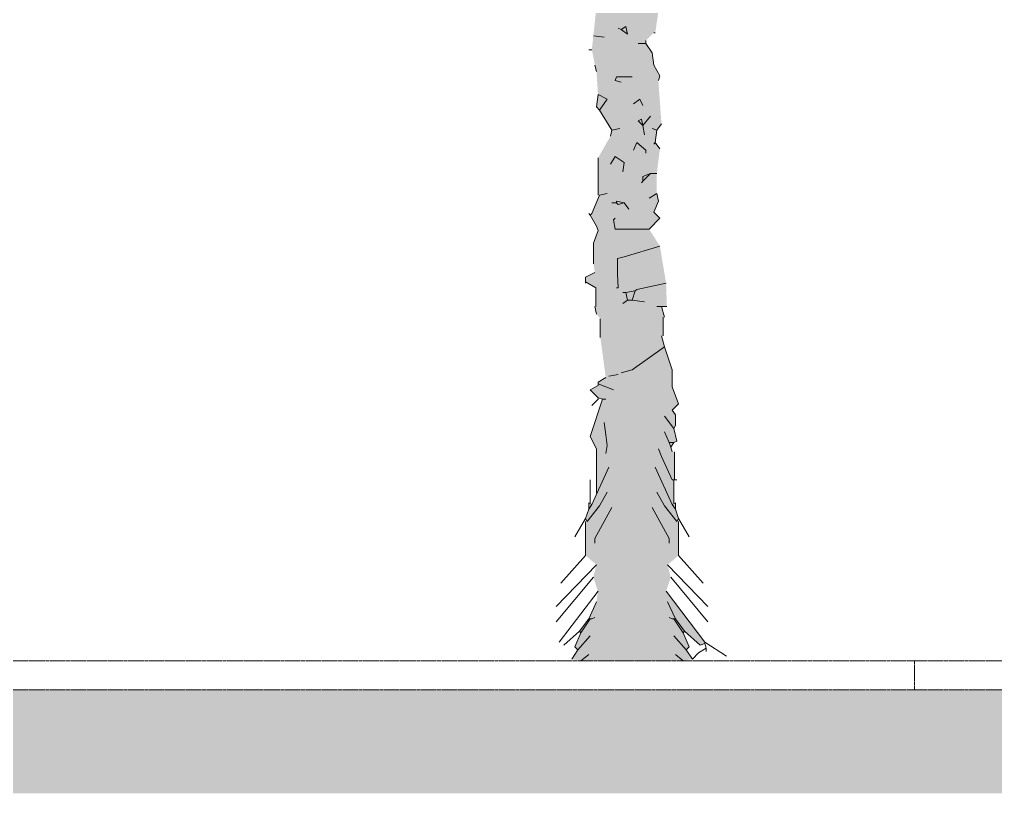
# Model space of a CAD drawing. Header units: millimetres. Extents: x -2143172 to 5255, y -610845 to 279739.
# Drawn here: x -996187 to -991141, y -601040 to -597037 of the extents above; entities that cross this region are included whole.
import ezdxf

# ---------------------------------------------------------------- set-up
doc = ezdxf.new("R2010")
doc.units = ezdxf.units.MM
doc.header["$LTSCALE"] = 30
doc.linetypes.add('HIDDEN2', pattern=[0.1875, 0.125, -0.0625])
doc.layers.get('0').update_dxf_attribs({"lineweight": 5})
for name, color, linetype, lineweight in [('Green', 109, 'Continuous', 5), ('Hatch', 252, 'Continuous', 5), ('Proj', 7, 'HIDDEN2', 5)]:
    doc.layers.add(name, color=color, linetype=linetype, lineweight=lineweight)

# ---------------------------------------------------------------- blocks, each defined once
blk = doc.blocks.new('A$C23BB3C5B')
at = {"layer": 'Green'}
h = blk.add_hatch(color=256, dxfattribs=at)
h.dxf.hatch_style = 1
h.set_gradient(color1=(76, 66, 38), color2=(204, 178, 102), tint=1, name='CYLINDER')
h.paths.add_polyline_path([(47, 84.6), (46.8, 85), (47.1, 85), (47.1, 87.4), (47.4, 87.4), (48, 89), (47, 89.4), (46.2, 90.8), (46.8, 92), (47, 92), (48, 93.4), (46.8, 94), (45.6, 95.2), (46.8, 96.4), (47, 97), (46.6, 97.4), (46.6, 99.8), (47.4, 100), (46.4, 101.4), (46.4, 102.4), (46, 103.2), (47.4, 104.8), (48.4, 107), (48, 107.4), (48, 108.2), (48.4, 109), (49.2, 112.6), (47.5, 112.6), (46.9, 112.6), (46.9, 113.6), (47.6, 114), (47.6, 116.8), (46.3, 117.2), (46.5, 117.6), (46.5, 120.4), (45.4, 120.8), (44.7, 119), (43.8, 119.8), (44.1, 119.8), (44.1, 123.6), (43.4, 124), (43.4, 125), (43.8, 125.6), (43.6, 127.2), (43.4, 128.4), (43.7, 130.8), (43.8, 130.8), (44.1, 131.8), (44.1, 135.8), (44.8, 135.6), (45.6, 135.6), (45.6, 136.4), (44.2, 139.2), (42.8, 143.8), (41.2, 143.8), (40.8, 143), (41, 141.8), (42.2, 141.4), (42.2, 140), (42, 139.6), (41.2, 136.4), (41, 136.2), (41, 135.2), (40.2, 135), (40, 134.6), (40.2, 134), (39.2, 133.6), (39, 133.2), (39.2, 132.4), (39, 132), (39, 129.2), (39.2, 129.2), (39.6, 128.2), (39.6, 126.6), (40.4, 125.6), (39.6, 124.2), (39, 124.2), (39.6, 121.6), (40, 120), (40, 118.8), (40.4, 116.8), (40, 115.4), (40.2, 114.6), (40.4, 114), (39.8, 113.2), (40, 112.6), (40.4, 110.8), (40.2, 109.6), (39.4, 109), (40.4, 108.6), (40.2, 107.2), (39.4, 105.8), (38, 105.4), (37.8, 104.6), (39.6, 103.6), (39.2, 100.8), (40, 100.2), (40.2, 98.8), (40.4, 98.6), (40.4, 97.6), (39.6, 97), (40.5, 97.2), (40.5, 94.8), (40.2, 94.8), (38.8, 94.6), (38.6, 94), (39.4, 92.4), (39.8, 92.2), (39.8, 91.2), (39.4, 90.4), (39.6, 90.2), (39.7, 90.2), (39.7, 87), (39, 86.6), (38.6, 86.6), (39.4, 81.2), (39.6, 81.2), (40.6, 80.2), (40.6, 79.8), (39.8, 78.6), (39.6, 77), (38.8, 75.6), (39, 75), (38.6, 69.4), (39.2, 68.6), (39.4, 67), (38.8, 66.2), (39.2, 63), (39.2, 60.4), (39, 59.4), (39.6, 58), (38.8, 57.2), (40.2, 55.8), (38.8, 53.6), (38, 48.8), (37.9, 45.8), (38.6, 45.8), (38.2, 44.4), (38.4, 44.4), (38.4, 42), (38.6, 42), (38.2, 40.6), (37.2, 37.6), (37.2, 35.4), (36.4, 33.2), (37.2, 32.4), (36.8, 31.8), (36.8, 30.4), (37, 30), (36.6, 28.4), (37, 28.2), (37.4, 27.6), (37.2, 27), (36.9, 27), (36.9, 23.4), (37, 23.4), (37, 20.4), (36.8, 20.4), (36.8, 19.6), (36.4, 18.4), (36.4, 13.6), (37.8, 12.4), (37.4, 10.8), (38, 9), (33, 2.4), (33, 2.2), (33.6, 2), (35.6, 3.8), (35.8, 3.6), (35, 1.8), (35.4, 1.4), (34.6, 0.2), (35.8, 0), (49, 0), (50.2, 0.2), (49.4, 1.4), (49.8, 1.8), (49, 3.6), (49.2, 3.8), (48, 5.4), (47, 7.6), (46.8, 9), (47.4, 10.8), (47, 12.4), (48.4, 13.6), (48.4, 18), (48.2, 18), (48.4, 18.4), (48, 19.6), (48, 20.4), (47.6, 20.2), (47, 21.6), (47, 27.4), (47.8, 29), (46.2, 33.8), (46.8, 34), (47.8, 35), (46.8, 35.6), (46.8, 36), (45.8, 36.6), (46.5, 41.8), (46.5, 44.2), (47, 44.8), (47.2, 45.8), (47.1, 45.8), (47.1, 48.2), (48.4, 49), (48.4, 49.6), (47.2, 50.2), (47.4, 51.3), (47.4, 54), (46.8, 55.6), (47, 56.2), (47.8, 57.6), (47.6, 57.8), (46.6, 60.2), (46.8, 60.2), (46.8, 65), (45.2, 67.8), (45, 68.6), (46.6, 71.2), (47, 71.6), (46.8, 73.2), (47, 76.2), (47.2, 77), (47.6, 79), (47.4, 80.8)])
at = {"linetype": 'Continuous'}
for p, q in [((43, 81), (43.2, 82)), ((43.2, 82), (43.8, 81.6)), ((39.4, 81.2), (39.6, 81.2)), ((43.8, 81.6), (43, 81)), ((43.8, 81.6), (44.2, 81.8)), ((47.4, 80.8), (46, 80.6)), ((40.6, 79.8), (39.8, 78.6)), ((40.6, 79.8), (40.6, 80.2)), ((40.6, 79.8), (41.6, 79.8)), ((39.8, 78.6), (39.6, 77)), ((47.6, 79), (48, 79)), ((39.6, 77), (38.8, 75.6)), ((47.2, 77), (47, 76.2)), ((38.8, 75.6), (39, 75)), ((42.4, 75.5), (44.4, 75.5)), ((44.6, 75), (43.8, 74.8)), ((44.4, 75.5), (44.6, 75)), ((45.6, 72.6), (46.8, 73.2)), ((46.8, 73.2), (47, 71.6)), ((41.4, 72.6), (41, 71.8)), ((42.2, 72), (41.4, 72.6)), ((46.6, 71.2), (45.6, 72.6)), ((46.6, 71.2), (45, 68.6)), ((47, 71.6), (46.6, 71.2)), ((39.2, 68.6), (38.6, 69.4)), ((41, 69.2), (40, 70.4)), ((41.2, 70), (41, 69.2)), ((41, 69.2), (41.6, 69.8)), ((41.6, 69.8), (41.2, 70)), ((39.2, 68.6), (39.8, 68.8)), ((39.2, 68.6), (39.4, 67)), ((41, 69.2), (40.8, 68)), ((45, 68.6), (44, 68.8)), ((45, 68.6), (45.2, 67.8)), ((39.4, 67), (38.8, 66.2)), ((39.4, 67), (39.6, 66.8)), ((41.8, 67), (40.6, 66)), ((42.2, 66), (41.8, 67)), ((40.6, 66), (40.6, 65.6)), ((44.6, 65.2), (43.4, 64.4)), ((43.4, 64.4), (43.6, 63.2)), ((45.2, 64.2), (44.6, 65.2)), ((46.8, 64.2), (46.8, 65)), ((46.8, 60.2), (46.8, 64.2)), ((40, 63), (39.2, 63)), ((40, 63), (41, 62.6)), ((40, 63), (41, 62)), ((41, 62.6), (41, 62)), ((41, 62), (41.2, 61.8)), ((39.2, 60.4), (39, 59.4)), ((39, 59.4), (39.6, 58)), ((40.2, 59.8), (39.2, 60.4)), ((43.4, 59.2), (44.4, 59.4)), ((44.4, 59.4), (44.4, 59.2)), ((46.6, 60.2), (45.6, 60.4)), ((46.6, 60.2), (47.6, 57.8)), ((43.4, 59.2), (42.8, 58.4)), ((43.4, 59.2), (44.2, 59)), ((44.2, 59), (44.4, 59.2)), ((44.4, 59.2), (45, 59.2)), ((39.6, 58), (38.8, 57.2)), ((38.8, 57.2), (40.2, 55.8)), ((44.8, 57), (44.6, 57.2)), ((44.6, 55.8), (44.8, 57)), ((47.8, 57.6), (47, 56.2)), ((47.6, 57.8), (47.8, 57.6)), ((47.8, 57.6), (48, 57.8)), ((40.2, 55.8), (44.6, 55.8)), ((47, 56.2), (46.8, 55.6)), ((46.8, 55.6), (47.4, 54)), ((38.8, 53.6), (43.4, 52.2)), ((47.4, 54), (47.4, 51.3)), ((43.4, 52.2), (44.3, 52)), ((44.3, 52), (44.3, 50)), ((44.3, 50), (44.2, 48.2)), ((48.4, 49.6), (47.2, 50.2)), ((48.4, 49.6), (48.4, 49.2)), ((48.4, 49.2), (48.4, 49)), ((38, 48.8), (41.8, 48)), ((41.8, 48), (42, 47.8)), ((44.2, 48.2), (44.4, 48.2)), ((48.4, 49), (47.1, 48.2)), ((47.1, 48.2), (47.1, 45.8)), ((48.4, 49), (48.4, 48.8)), ((42, 47.8), (42.4, 46.6)), ((42, 47.8), (43.2, 47.6)), ((43.2, 47.6), (43, 46.6)), ((43.2, 47.6), (43.6, 47.6)), ((37.9, 45.8), (38.6, 45.8)), ((38.6, 45.8), (38.2, 44.4)), ((38.6, 45.8), (39.2, 45.8)), ((42.4, 46.6), (40.8, 46.4)), ((42.4, 46.6), (43, 46.6)), ((43, 46.6), (43.6, 46.2)), ((47.2, 45.8), (47, 44.8)), ((38.4, 44.4), (38.4, 42)), ((46.5, 44.2), (46.5, 41.8)), ((38.6, 42), (38.2, 40.6)), ((38.2, 40.6), (37.2, 37.6)), ((38.2, 40.6), (42.4, 37.6)), ((37.2, 37.6), (37.2, 35.4)), ((42.4, 37.6), (43.8, 37.2)), ((44.2, 37), (45.4, 36.8)), ((46.8, 36), (45.8, 36.6)), ((37.2, 35.4), (36.4, 33.2)), ((46.8, 35.8), (44.8, 35)), ((46.8, 36), (46.8, 35.8)), ((46.8, 35.8), (46.8, 35.6)), ((46.8, 35.6), (47.8, 35)), ((47.8, 35), (46.8, 34)), ((36.4, 33.2), (37.2, 32.4)), ((46.2, 33.8), (45.8, 33.8)), ((46.8, 34), (46.2, 33.8)), ((46.2, 33.8), (47.8, 29)), ((46.8, 33.8), (46.8, 34)), ((47.6, 33), (46.8, 33.8)), ((37.2, 32.4), (36.8, 31.8)), ((36.8, 31.8), (36.8, 30.4)), ((37, 30), (38.2, 31.6)), ((36.8, 30.4), (37, 30)), ((46, 30.8), (45.8, 29.2)), ((37, 30), (36.6, 28.4)), ((37.6, 28.2), (38.2, 29.6)), ((45.8, 29.2), (45.6, 27.8)), ((36.6, 28.4), (37, 28.2)), ((37, 28.2), (37.4, 27.6)), ((37, 28.2), (37.6, 28.2)), ((37.6, 28.2), (37.4, 27.6)), ((45.6, 27.8), (45.8, 26.8)), ((47.8, 29), (47, 27.4)), ((36.9, 27), (36.9, 23.4)), ((37.4, 27.6), (37.2, 27)), ((38.6, 26.4), (39, 27.4)), ((47, 27.4), (47, 21.6)), ((37.2, 23.4), (38.6, 26.4)), ((37.2, 20.2), (39.4, 25)), ((47.6, 20.2), (45.4, 25)), ((36.6, 23.4), (37.2, 23.4)), ((37, 23.4), (37, 20.4)), ((47.8, 23.4), (47.8, 20.4)), ((38.2, 20), (39.2, 21.8)), ((46.6, 20), (45.6, 21.8)), ((36.8, 20.4), (36.8, 19.6)), ((36.8, 20.4), (37.2, 20.2)), ((37.2, 20.2), (36.8, 19.6)), ((48, 20.4), (47.6, 20.2)), ((47.6, 20.2), (48, 19.6)), ((48, 20.4), (48, 19.6)), ((36.8, 19.6), (36.4, 18.4)), ((36.6, 18), (38.2, 20)), ((39.8, 19.8), (37.6, 15.8)), ((45, 19.8), (47.2, 15.8)), ((48.2, 18), (46.6, 20)), ((48, 19.6), (48.4, 18.4)), ((36.4, 18.4), (35, 16)), ((36.4, 18.4), (36.6, 18)), ((36.4, 18), (36.4, 13.6)), ((48.4, 18.4), (48.2, 18)), ((48.4, 18.4), (49.8, 16)), ((48.4, 18), (48.4, 13.6)), ((37.6, 15.8), (37.6, 15.2)), ((47.2, 15.8), (47.2, 15.2)), ((36.4, 13.6), (33.2, 10)), ((48.4, 13.6), (51.6, 10)), ((37.8, 12.4), (32.6, 7)), ((47, 12.4), (52.2, 7)), ((37.4, 10.8), (32.6, 5)), ((47.4, 10.8), (52.2, 5)), ((33, 2.4), (38, 9)), ((51.8, 2.4), (46.8, 9)), ((36.8, 5.4), (37.8, 7.6)), ((48, 5.4), (47, 7.6)), ((36.8, 5.4), (35.6, 3.8)), ((37, 5.4), (35.8, 3.6)), ((36.8, 5.4), (37, 5.4)), ((37, 5.4), (37.2, 5.4)), ((37.2, 5.4), (37.6, 5.6)), ((47.6, 5.4), (47.2, 5.6)), ((47.8, 5.4), (47.6, 5.4)), ((47.8, 5.4), (49, 3.6)), ((48, 5.4), (47.8, 5.4)), ((48, 5.4), (49.2, 3.8)), ((35.6, 3.8), (33.6, 2)), ((35.6, 3.8), (35.8, 3.6)), ((49.2, 3.8), (49, 3.6)), ((49.2, 3.8), (51.2, 2)), ((35.8, 3.6), (35, 1.8)), ((35.4, 1.4), (37, 3.2)), ((49.4, 1.4), (47.8, 3.2)), ((49, 3.6), (49.8, 1.8)), ((33, 2.4), (30.2, 0.6)), ((33, 2.2), (32.8, 1.6)), ((32.8, 1.6), (32.8, 1.2)), ((32.8, 1.6), (33.8, 1)), ((33, 2.4), (33, 2.2)), ((33.6, 2), (33, 2.2)), ((34.6, 0.2), (35.4, 1.4)), ((35, 1.8), (35.4, 1.4)), ((49.8, 1.8), (49.4, 1.4)), ((50.2, 0.2), (49.4, 1.4)), ((33.8, 1), (34.6, 0.2)), ((36.8, 0.8), (35.8, 0)), ((48, 0.8), (49, 0))]:
    blk.add_line(p, q, dxfattribs=at)

msp = doc.modelspace()

# ---------------------------------------------------------------- hatches: boundary and pattern name
at = {"layer": 'Hatch', "transparency": 33554636}
h = msp.add_hatch(color=256, dxfattribs=at)
h.dxf.hatch_style = 1
h.paths.add_polyline_path([(-1028110.6, -600503.4), (-1028110.6, -601040.3), (-988111.7, -601040.3), (-988111.7, -600503.4)])

# ---------------------------------------------------------------- linework, layer by layer
at = {"layer": 'Proj'}
for p, q in [((-1028110.6, -600353.4, 0.2), (-988111.7, -600353.4, 0.2)), ((-991560.6, -600353.4, 0.2), (-991560.6, -600503.4, 0.2)), ((-1028110.6, -600503.4, 0.2), (-988111.7, -600503.4, 0.2))]:
    msp.add_line(p, q, dxfattribs=at)

# ---------------------------------------------------------------- block references
at = {"layer": 'Green', "xscale": -40, "yscale": 40, "zscale": 40}
msp.add_blockref('A$C23BB3C5B', (-991324.3, -600353.4, 0.2), dxfattribs=at)

doc.saveas('drawing.dxf')
